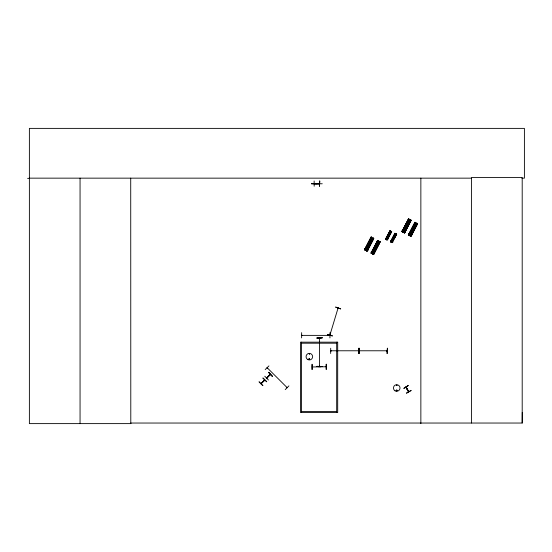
<?xml version="1.0" encoding="UTF-8"?>
<svg xmlns="http://www.w3.org/2000/svg" width="552" height="552" viewBox="0 0 552 552"><rect width="100%" height="100%" fill="white"/><g stroke="black" fill="none" stroke-linecap="round" stroke-linejoin="round"><path stroke-width="0.83" d="M521.819 178.151L524.4 178.151L524.4 128.381L29.38 128.381L29.38 423.619L130.796 423.619L130.727 423.039L522.199 423.039L522.275 412.365M302.151 335.423L301.675 335.374L329.868 335.374L329.447 335.43L329.868 335.023M338.252 308.175L338.093 308.713L338.059 308.106M267.409 368.218L267.209 367.715M287.075 387.594L286.833 387.318M287.123 387.621L267.154 367.715M319.656 338.045L319.422 338.521M308.858 359C309.741 360.836 310.01 357.731 308.941 358.897M396.226 390.464C397.55 388.918 397.012 391.989 396.274 390.588M396.985 385.331L396.453 385.186L397.019 385.262M366.135 250.346L366.052 249.642M372.559 253.644L372.807 253.03M319.691 338.521L319.656 338.1M319.47 365.707L319.656 366.293M267.575 368.129L267.196 367.756M327.37 334.705L332.511 335.92L327.377 334.684M329.91 335.092L338.038 308.154L338.121 308.623M337.893 308.554L338.017 308.168M260.93 383.674L261.469 383.385M266.575 378.023L267.078 377.858M406.182 387.573L406.182 387.042M309.658 359.311C309.437 357.806 308.561 360.159 309.651 359.214M364.541 249.739L371.158 237.077M364.734 249.835L371.282 237.139M364.837 249.89L371.413 237.208M364.886 249.918L371.468 237.236M365.424 249.249L371.179 238.036M365.728 249.407L371.482 238.188M365.348 250.159L371.537 238.216M365.527 250.235L366.245 250.608M366.473 250.725L372.221 239.506M366.576 250.78L373.152 238.091M366.625 250.801L373.173 238.105M366.769 250.884L373.304 238.174M366.783 250.884L373.456 238.25M366.928 250.96L373.504 238.278M367.059 251.029L373.607 238.333M367.183 251.091L373.759 238.409M371.027 253.099L377.554 240.389L380.252 241.776L373.669 254.458L380.197 241.748M377.727 240.479L371.151 253.161L377.747 240.493M371.323 253.251L377.851 240.548M371.434 253.313L377.996 240.617M371.482 253.333L377.671 241.397M371.627 253.409L378.182 240.713M371.779 253.492L377.92 241.528M371.793 253.492L377.975 241.555M371.965 253.575L372.683 253.948M372.855 254.037L379.058 242.1L372.911 254.065M373.062 254.141L379.61 241.445M373.214 254.217L379.942 241.617M373.469 254.355L380.066 241.679M385.641 239.202L390.022 230.743M385.724 239.244L390.14 230.798M385.827 239.299L390.209 230.833M385.924 239.354L390.326 230.895M386.055 239.416L390.45 230.964M386.186 239.478L386.697 239.651M386.779 239.782L391.168 231.322M386.814 239.803L391.271 231.378M386.911 239.851L391.285 231.385M387.021 239.913L391.589 231.543M391.706 231.605L387.325 240.065L385.517 239.14L389.94 230.695L391.713 231.605M390.643 241.797L395.032 233.337L390.733 241.845M390.83 241.893L395.225 233.434M390.968 241.962L395.322 233.489M391.195 242.073L391.672 242.321M391.699 241.742L391.603 242.1M391.789 242.376L396.17 233.917M391.796 242.383L396.212 233.938M391.906 242.445L396.308 233.986M391.996 242.487L396.612 234.145M408.659 219.006L402.111 231.702L404.616 232.992L411.185 220.296L408.48 218.909L401.904 231.598L402.725 232.026L408.915 220.082M401.966 231.626L408.494 218.916M402.215 231.757L408.791 219.075L402.263 231.785M402.36 231.833L408.949 219.151M409.094 219.234L402.518 231.916L409.142 219.254M402.718 232.019L408.859 220.055M402.905 232.102L403.622 232.475M403.85 232.592L409.998 220.627M410.529 219.958L403.954 232.647L410.578 219.986M404.105 232.723L410.729 220.062M404.264 232.806L410.736 220.069M404.305 232.827L410.881 220.144M404.457 232.903L411.005 220.207M404.561 232.958L411.137 220.276M408.356 234.938L414.918 222.249L417.636 223.643L411.061 236.325L408.535 235.021L415.104 222.346L408.549 235.042M408.701 235.117L415.228 222.415M415.373 222.484L408.811 235.18L415.435 222.518M408.984 235.262L415.58 222.594M409.108 235.331L415.732 222.67L409.17 235.359L408.342 234.938M409.349 235.442L410.06 235.814M410.053 234.835L409.639 235.387M410.44 236.008L416.995 223.312M410.978 235.338L417.119 223.374M410.695 236.139L417.181 223.408M411.137 235.421L417.277 223.457M410.874 236.235L417.422 223.532M410.998 236.297L417.574 223.615M301.675 335.188L302.185 335.388M358.966 350.982C360.484 350.824 357.323 350.692 358.966 351.01M319.408 183.823L314.281 183.471M408.804 391.582L408.37 391.306M264.836 380.1L260.986 383.578M264.746 380.19L261.041 383.812M266.616 377.989L270.308 374.297L270.135 374.801M329.44 335.402L329.848 335.167M330.717 350.775L387.049 350.775L386.517 350.962M387.028 350.975L386.572 350.775L387.028 350.755M265.188 369.605L268.948 365.907M288.917 385.876L285.212 389.636M259.13 381.874L262.855 385.6M262.855 378.141L266.637 381.818M264.774 376.222L268.451 380.004M264.656 379.942L264.491 380.445M260.965 383.633L264.56 379.997M266.692 378.168L270.445 374.415M266.733 378.21L270.432 374.422M319.656 366.238L319.47 365.762L319.477 366.293M309.493 354.177L309.279 353.646L309.417 354.177M396.557 390.154C396.088 391.513 397.744 390.071 396.653 390.161M405.844 387.262L406.231 387.124M406.465 393.038L411.033 390.402M406.569 393.231L411.13 390.574M286.999 387.821L286.626 387.449M359.331 350.982L358.434 350.962L359.331 350.741M326.211 364.223L326.232 369.502L326.246 364.223M312.135 366.976L326.184 366.756M312.108 369.502L312.087 364.223L312.066 369.502M317.089 183.823L311.376 183.768L322.251 183.768M301.654 332.642L301.62 337.921M329.385 335.374L329.868 335.374M316.931 337.99L322.202 337.955M329.937 337.921L329.979 332.642M330.703 348.229L330.662 353.501M359.242 348.222L359.248 353.501M330.772 350.775L331.303 350.768M331.248 350.955L330.717 350.955M358.579 353.501L358.766 348.229L358.607 353.501M316.931 366.383L322.209 366.569L316.931 366.307M27.6 178.358L29.38 178.351M29.38 178.151L471.532 178.151M319.539 183.706L314.157 183.768L319.463 183.823M314.178 186.252L314.136 180.98M301.509 343.199L336.679 343.199M301.509 411.488L336.679 411.488M403.202 232.047L403.519 232.192L403.491 231.557M407.997 220.296L410.336 221.511M414.435 223.629L416.774 224.843M407.548 221.152L409.894 222.366M413.993 224.492L416.332 225.706M406.879 222.442L409.225 223.657M413.324 225.782L415.663 226.989M406.286 223.581L408.632 224.795M412.73 226.92L415.069 228.135M405.616 224.871L407.962 226.085M412.061 228.211L414.4 229.425M402.76 230.391L405.099 231.605M409.198 233.731L411.544 234.945M402.18 230.557L405.306 232.171M408.625 233.889L411.744 235.511M402.132 230.653L405.251 232.268M408.57 233.993L411.695 235.607M403.429 231.509L403.795 231.702M403.063 232.213L403.436 232.399M409.508 235.545L409.874 235.738M389.581 231.598L391.14 232.406M394.59 234.193L396.15 235.007M389.284 232.171L390.844 232.985M394.294 234.766L395.853 235.58M388.836 233.034L390.395 233.841M393.845 235.628L395.404 236.435M388.435 233.793L390.002 234.6M393.445 236.387L395.011 237.201M387.994 234.648L389.553 235.462M393.003 237.25L394.563 238.057M386.089 238.333L387.649 239.147M391.099 240.934L392.658 241.742M387.78 239.52L385.703 238.443L387.752 239.589M392.789 242.121L390.712 241.038L392.762 242.183M370.62 238.429L372.959 239.644M377.057 241.762L379.397 242.977M370.171 239.285L372.51 240.499M376.609 242.625L378.955 243.839M369.502 240.575L371.848 241.79M375.947 243.915L378.286 245.122M368.908 241.714L371.248 242.928M375.346 245.053L377.692 246.268M368.239 243.004L370.585 244.219M374.684 246.344L377.023 247.558M365.383 248.524L367.722 249.739M371.82 251.864L374.166 253.078M364.803 248.69L367.929 250.304M371.241 252.022L374.366 253.644M364.755 248.786L367.873 250.401M371.192 252.126L374.318 253.741M372.49 252.982L372.855 253.175M370.965 253.071L373.676 254.458M319.456 338.562L319.477 338.1L319.477 366.238M268.534 372.469L272.288 376.174M263.049 377.954L266.775 381.68M259.102 381.894L262.835 385.627M406.175 387.09L408.756 391.506M405.982 387.118L408.639 391.713M405.886 387.18L408.59 391.747M405.817 387.214L408.473 391.81M359.021 348.222L359.055 353.501M522.199 423.039L522.199 177.578L471.532 177.578L471.532 423.039M420.859 178.151L420.859 423.619M336.679 342.171L336.679 412.517M320.753 366.769L318.559 366.769M301.509 342.171L301.509 412.517M130.72 178.151L130.796 423.619M80.054 178.151L80.054 423.619M369.171 242.839C369.992 245.047 370.841 241.183 369.171 242.839M375.615 246.178C376.429 248.379 377.278 244.522 375.615 246.178M388.615 234.545C389.16 236.014 389.726 233.441 388.615 234.545M393.624 237.139C394.169 238.609 394.735 236.035 393.624 237.139M406.555 224.705C407.369 226.913 408.218 223.049 406.555 224.705M412.993 228.045C413.814 230.246 414.662 226.389 412.993 228.045M335.699 307.105L340.674 308.878L335.699 307.105M371.103 237.043L364.527 249.732L367.239 251.125L373.801 238.429L371.103 237.043M371.717 237.367L365.141 250.049L371.737 237.374M394.908 233.275L390.533 241.742L392.334 242.666L396.716 234.2L394.908 233.275M395.453 233.558L391.037 241.997L395.46 233.558M416.808 223.215L410.633 235.159L416.87 223.243M268.714 372.289L272.233 376.222L268.714 372.289M408.225 385.537L403.788 388.408L408.211 385.517M322.202 337.734L316.931 338.059L322.202 337.734M387.38 348.222L387.118 353.501L387.38 348.222M319.746 180.98L319.484 186.252L319.746 180.98M337.7 342.171L300.481 342.171L300.481 412.517L337.7 412.517L337.7 342.171M395.087 390.851A3.298 3.298 0 0 0 400.027 388.001A3.298 3.298 0 0 0 395.087 385.144A3.298 3.298 0 0 0 395.087 390.851M307.699 359.518A3.298 3.298 0 0 0 312.646 356.668A3.298 3.298 0 0 0 307.699 353.811A3.298 3.298 0 0 0 307.699 359.518"/></g></svg>
